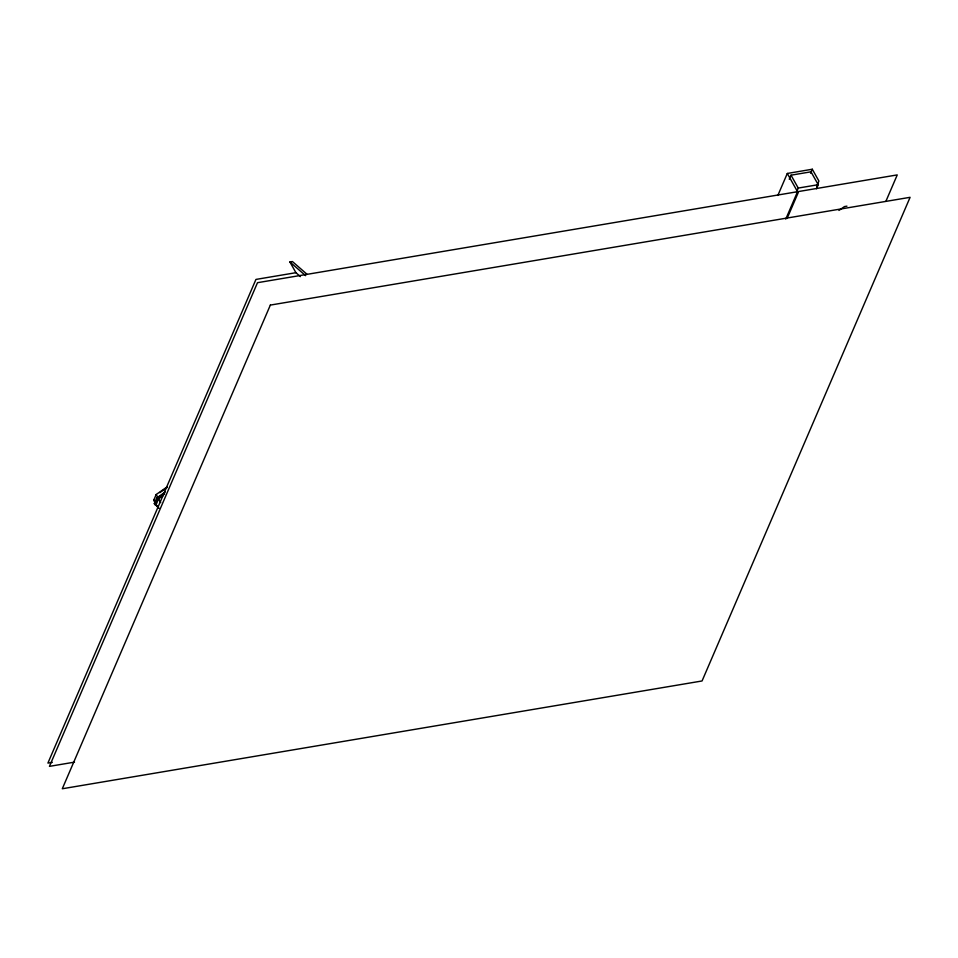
<?xml version="1.0" encoding="UTF-8"?>
<svg xmlns="http://www.w3.org/2000/svg" width="958" height="958" viewBox="0 0 958 958"><rect width="100%" height="100%" fill="white"/><g stroke="black" fill="none" stroke-linecap="round" stroke-linejoin="round"><path stroke-width="1.44" d="M157.016 500.016L155.555 503.417L153.747 500.196L156.19 494.52L167.171 486.868M159.028 508.291L154.31 503.621L156.741 497.956L165.315 491.981M154.909 504.698L157.352 499.034L164.692 493.909M163.411 495.454L158.597 498.819L156.154 504.483L158.274 508.243M777.848 195.444L787.308 173.458L812.288 169.243L818.922 181.062L816.599 186.451M789.248 179.266L791.009 175.182L810.995 171.817L818.228 184.702L816.479 188.774M796.481 192.151L798.242 188.067L791.009 175.182M785.764 219.107L797.547 191.708M787.117 218.424L798.146 192.786L787.308 173.458M810.564 173.266L812.288 169.243M886.018 201.024L897.251 174.907L257.498 282.694L49.445 766.364L74.508 762.137M159.83 492.64L167.003 487.634M159.196 496.903L162.812 494.388M838.945 210.437L844.465 206.581L846.956 206.162M300.429 276.611L295.926 272.695L289.903 261.953L292.406 261.534L307.015 274.263M295.926 272.695L255.942 279.425L47.9 763.095L52.319 762.352M798.242 188.067L818.228 184.702M289.903 261.953L305.638 275.664M153.747 500.196L155.998 502.148M154.31 503.621L158.429 507.213M156.19 494.52L157.998 497.741M158.597 498.819L160.704 502.579M156.741 497.956L157.352 499.034M270.348 305.087L62.294 788.757L702.058 680.97L910.1 197.312L270.348 305.087"/></g></svg>
